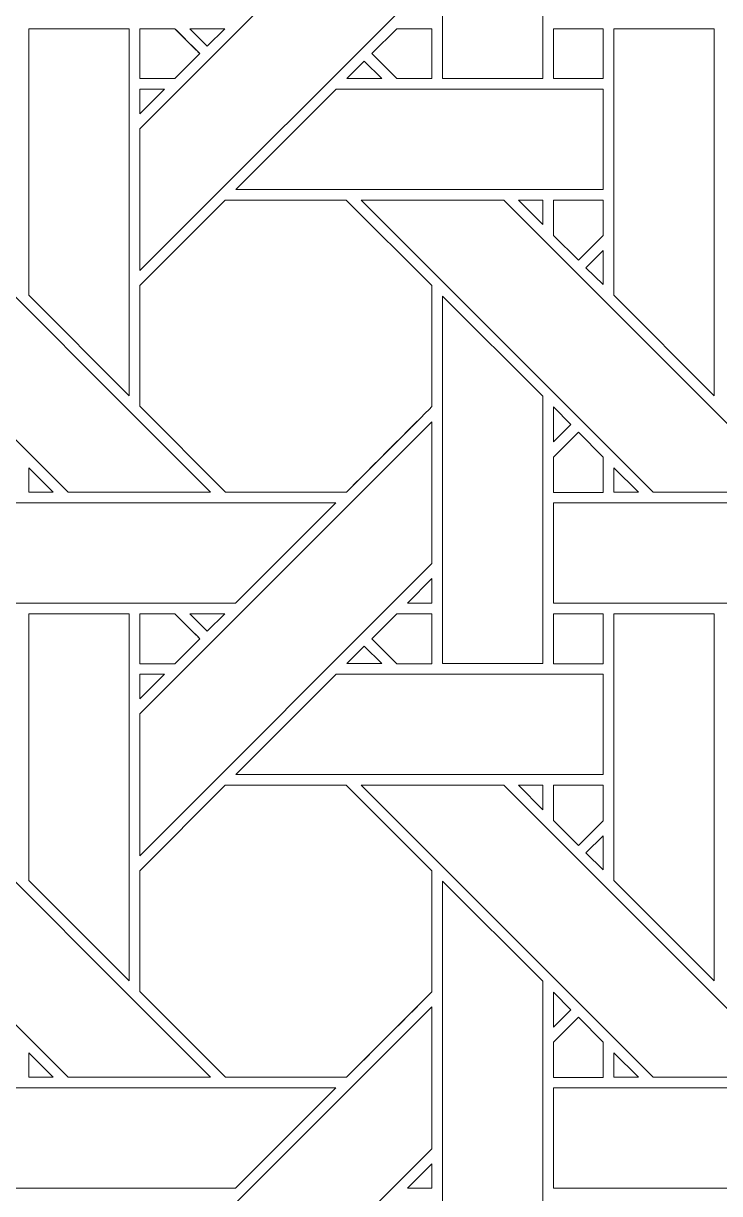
# Model space of a CAD drawing. Header units: inches. Extents: x 3.4 to 21.4, y 0.1 to 18.1.
# Drawn here: x 13.38 to 14.509, y 6.298 to 8.195 of the extents above; entities that cross this region are included whole.
import ezdxf

# ---------------------------------------------------------------- set-up
doc = ezdxf.new("R2010")
doc.units = ezdxf.units.IN
doc.header["$MEASUREMENT"] = 0
doc.layers.add('Design', color=7, linetype='Continuous', lineweight=0)

msp = doc.modelspace()

# ---------------------------------------------------------------- linework, layer by layer
at = {"layer": 'Design'}
for points, knots in [([(12.3829, 18.0948), (7.4123, 18.0948), (3.3829, 14.0653), (3.3829, 9.0948), (3.3829, 4.1242), (7.4123, 0.0948), (12.3829, 0.0948), (17.3534, 0.0948), (21.3829, 4.1242), (21.3829, 9.0948), (21.3829, 14.0653), (17.3534, 18.0948), (12.3829, 18.0948)], [0, 0, 0, 0, 1, 1, 1, 2, 2, 2, 3, 3, 3, 4, 4, 4, 4]), ([(12.3829, 17.2202), (7.8953, 17.2202), (4.2574, 13.5823), (4.2574, 9.0948), (4.2574, 4.6072), (7.8953, 0.9693), (12.3829, 0.9693), (16.8704, 0.9693), (20.5083, 4.6072), (20.5083, 9.0948), (20.5083, 13.5823), (16.8704, 17.2202), (12.3829, 17.2202)], [0, 0, 0, 0, 1, 1, 1, 2, 2, 2, 3, 3, 3, 4, 4, 4, 4]), ([(14.0599, 8.1057), (14.0599, 8.1057), (14.0599, 8.7015), (14.0599, 8.7015), (14.0599, 8.7015), (14.2227, 8.5394), (14.2227, 8.5394), (14.2227, 8.5394), (14.2227, 8.1057), (14.2227, 8.1057), (14.2227, 8.1057), (14.0599, 8.1057), (14.0599, 8.1057)], [0, 0, 0, 0, 1, 1, 1, 2, 2, 2, 3, 3, 3, 4, 4, 4, 4]), ([(14.0428, 8.2679), (14.0428, 8.2679), (13.5691, 7.7943), (13.5691, 7.7943), (13.5691, 7.7943), (13.5691, 8.0244), (13.5691, 8.0244), (13.5691, 8.0244), (14.0428, 8.498), (14.0428, 8.498), (14.0428, 8.498), (14.0428, 8.2679), (14.0428, 8.2679)], [0, 0, 0, 0, 1, 1, 1, 2, 2, 2, 3, 3, 3, 4, 4, 4, 4]), ([(13.552, 8.1865), (13.552, 8.1865), (13.552, 7.5914), (13.552, 7.5914), (13.552, 7.5914), (13.3891, 7.7543), (13.3891, 7.7543), (13.3891, 7.7543), (13.3891, 8.1865), (13.3891, 8.1865), (13.3891, 8.1865), (13.552, 8.1865), (13.552, 8.1865)], [0, 0, 0, 0, 1, 1, 1, 2, 2, 2, 3, 3, 3, 4, 4, 4, 4]), ([(13.6262, 8.1865), (13.6313, 8.1813), (13.6621, 8.1505), (13.6665, 8.1461), (13.6665, 8.1461), (13.6261, 8.1057), (13.6261, 8.1057), (13.6261, 8.1057), (13.5691, 8.1057), (13.5691, 8.1057), (13.5691, 8.1057), (13.5691, 8.1865), (13.5691, 8.1865), (13.5691, 8.1865), (13.6262, 8.1865), (13.6262, 8.1865)], [0, 0, 0, 0, 1, 1, 1, 2, 2, 2, 3, 3, 3, 4, 4, 4, 5, 5, 5, 5]), ([(13.5691, 8.1057), (13.5691, 8.1057), (13.5691, 8.1865), (13.5691, 8.1865), (13.5691, 8.1865), (13.6262, 8.1865), (13.6262, 8.1865), (13.6316, 8.1811), (13.6665, 8.1461), (13.6665, 8.1461), (13.6665, 8.1461), (13.6261, 8.1057), (13.6261, 8.1057), (13.6261, 8.1057), (13.5691, 8.1057), (13.5691, 8.1057)], [0, 0, 0, 0, 1, 1, 1, 2, 2, 2, 3, 3, 3, 4, 4, 4, 5, 5, 5, 5]), ([(13.6505, 8.1865), (13.6505, 8.1865), (13.707, 8.1865), (13.707, 8.1865), (13.707, 8.1865), (13.6787, 8.1583), (13.6787, 8.1583), (13.6787, 8.1583), (13.6505, 8.1865), (13.6505, 8.1865)], [0, 0, 0, 0, 1, 1, 1, 2, 2, 2, 3, 3, 3, 3]), ([(13.9857, 8.1057), (13.9857, 8.1057), (13.9453, 8.1461), (13.9453, 8.1461), (13.9453, 8.1461), (13.9858, 8.1865), (13.9858, 8.1865), (13.9858, 8.1865), (14.0428, 8.1865), (14.0428, 8.1865), (14.0428, 8.1865), (14.0428, 8.1057), (14.0428, 8.1057), (14.0428, 8.1057), (13.9857, 8.1057), (13.9857, 8.1057)], [0, 0, 0, 0, 1, 1, 1, 2, 2, 2, 3, 3, 3, 4, 4, 4, 5, 5, 5, 5]), ([(13.9453, 8.1461), (13.9453, 8.1461), (13.9858, 8.1865), (13.9858, 8.1865), (13.9858, 8.1865), (14.0428, 8.1865), (14.0428, 8.1865), (14.0428, 8.1865), (14.0428, 8.1057), (14.0428, 8.1057), (14.0428, 8.1057), (13.9857, 8.1057), (13.9857, 8.1057), (13.9857, 8.1057), (13.9453, 8.1461), (13.9453, 8.1461)], [0, 0, 0, 0, 1, 1, 1, 2, 2, 2, 3, 3, 3, 4, 4, 4, 5, 5, 5, 5]), ([(14.24, 8.1865), (14.24, 8.1865), (14.3203, 8.1865), (14.3203, 8.1865), (14.3203, 8.1865), (14.3203, 8.1057), (14.3203, 8.1057), (14.3203, 8.1057), (14.24, 8.1057), (14.24, 8.1057), (14.24, 8.1057), (14.24, 8.1865), (14.24, 8.1865)], [0, 0, 0, 0, 1, 1, 1, 2, 2, 2, 3, 3, 3, 4, 4, 4, 4]), ([(14.24, 8.1057), (14.24, 8.1057), (14.24, 8.1865), (14.24, 8.1865), (14.24, 8.1865), (14.3203, 8.1865), (14.3203, 8.1865), (14.3203, 8.1865), (14.3203, 8.1057), (14.3203, 8.1057), (14.3203, 8.1057), (14.24, 8.1057), (14.24, 8.1057)], [0, 0, 0, 0, 1, 1, 1, 2, 2, 2, 3, 3, 3, 4, 4, 4, 4]), ([(14.5007, 8.1865), (14.5007, 8.1865), (14.5007, 7.5914), (14.5007, 7.5914), (14.5007, 7.5914), (14.3378, 7.7543), (14.3378, 7.7543), (14.3378, 7.7543), (14.3378, 8.1865), (14.3378, 8.1865), (14.3378, 8.1865), (14.5007, 8.1865), (14.5007, 8.1865)], [0, 0, 0, 0, 1, 1, 1, 2, 2, 2, 3, 3, 3, 4, 4, 4, 4]), ([(13.9615, 8.1057), (13.9615, 8.1057), (13.905, 8.1057), (13.905, 8.1057), (13.905, 8.1057), (13.9332, 8.1339), (13.9332, 8.1339), (13.9332, 8.1339), (13.9615, 8.1057), (13.9615, 8.1057)], [0, 0, 0, 0, 1, 1, 1, 2, 2, 2, 3, 3, 3, 3]), ([(13.609, 8.0885), (13.609, 8.0885), (13.5691, 8.0487), (13.5691, 8.0487), (13.5691, 8.0487), (13.5691, 8.0885), (13.5691, 8.0885), (13.5691, 8.0885), (13.609, 8.0885), (13.609, 8.0885)], [0, 0, 0, 0, 1, 1, 1, 2, 2, 2, 3, 3, 3, 3]), ([(13.725, 7.9257), (13.725, 7.9257), (13.8878, 8.0885), (13.8878, 8.0885), (13.8878, 8.0885), (14.3203, 8.0885), (14.3203, 8.0885), (14.3203, 8.0885), (14.3203, 7.9257), (14.3203, 7.9257), (14.3203, 7.9257), (13.725, 7.9257), (13.725, 7.9257)], [0, 0, 0, 0, 1, 1, 1, 2, 2, 2, 3, 3, 3, 4, 4, 4, 4]), ([(12.9795, 7.9086), (12.9795, 7.9086), (13.2105, 7.9086), (13.2105, 7.9086), (13.2105, 7.9086), (13.6841, 7.435), (13.6841, 7.435), (13.6841, 7.435), (13.4531, 7.435), (13.4531, 7.435), (13.4531, 7.435), (12.9795, 7.9086), (12.9795, 7.9086)], [0, 0, 0, 0, 1, 1, 1, 2, 2, 2, 3, 3, 3, 4, 4, 4, 4]), ([(13.7078, 7.9086), (13.7078, 7.9086), (13.904, 7.9086), (13.904, 7.9086), (13.904, 7.9086), (14.0428, 7.7699), (14.0428, 7.7699), (14.0428, 7.7699), (14.0428, 7.5737), (14.0428, 7.5737), (14.025, 7.5557), (13.9131, 7.444), (13.9041, 7.435), (13.9041, 7.435), (13.7084, 7.435), (13.7084, 7.435), (13.7084, 7.435), (13.5691, 7.5742), (13.5691, 7.5742), (13.5691, 7.5742), (13.5691, 7.7699), (13.5691, 7.7699), (13.5691, 7.7699), (13.7078, 7.9086), (13.7078, 7.9086)], [0, 0, 0, 0, 1, 1, 1, 2, 2, 2, 3, 3, 3, 4, 4, 4, 5, 5, 5, 6, 6, 6, 7, 7, 7, 8, 8, 8, 8]), ([(13.5691, 7.5742), (13.5691, 7.5742), (13.5691, 7.7699), (13.5691, 7.7699), (13.5691, 7.7699), (13.7078, 7.9086), (13.7078, 7.9086), (13.7078, 7.9086), (13.904, 7.9086), (13.904, 7.9086), (13.904, 7.9086), (14.0428, 7.7699), (14.0428, 7.7699), (14.0428, 7.7699), (14.0428, 7.5737), (14.0428, 7.5737), (14.0248, 7.5555), (13.9129, 7.4438), (13.9041, 7.435), (13.9041, 7.435), (13.7084, 7.435), (13.7084, 7.435), (13.7084, 7.435), (13.5691, 7.5742), (13.5691, 7.5742)], [0, 0, 0, 0, 1, 1, 1, 2, 2, 2, 3, 3, 3, 4, 4, 4, 5, 5, 5, 6, 6, 6, 7, 7, 7, 8, 8, 8, 8]), ([(14.4018, 7.435), (14.4018, 7.435), (13.9283, 7.9086), (13.9283, 7.9086), (13.9283, 7.9086), (14.1592, 7.9086), (14.1592, 7.9086), (14.1592, 7.9086), (14.6329, 7.435), (14.6329, 7.435), (14.6329, 7.435), (14.4018, 7.435), (14.4018, 7.435)], [0, 0, 0, 0, 1, 1, 1, 2, 2, 2, 3, 3, 3, 4, 4, 4, 4]), ([(14.2228, 7.9086), (14.2228, 7.9086), (14.2228, 7.8688), (14.2228, 7.8688), (14.2228, 7.8688), (14.1833, 7.9086), (14.1833, 7.9086), (14.1833, 7.9086), (14.2228, 7.9086), (14.2228, 7.9086)], [0, 0, 0, 0, 1, 1, 1, 2, 2, 2, 3, 3, 3, 3]), ([(14.3203, 7.9086), (14.3203, 7.9086), (14.3203, 7.851), (14.3203, 7.851), (14.3203, 7.851), (14.2803, 7.8111), (14.2803, 7.8111), (14.2803, 7.8111), (14.24, 7.8514), (14.24, 7.8514), (14.24, 7.8514), (14.24, 7.9086), (14.24, 7.9086), (14.24, 7.9086), (14.3203, 7.9086), (14.3203, 7.9086)], [0, 0, 0, 0, 1, 1, 1, 2, 2, 2, 3, 3, 3, 4, 4, 4, 5, 5, 5, 5]), ([(14.2803, 7.8111), (14.2803, 7.8111), (14.24, 7.8514), (14.24, 7.8514), (14.24, 7.8514), (14.24, 7.9086), (14.24, 7.9086), (14.24, 7.9086), (14.3203, 7.9086), (14.3203, 7.9086), (14.3203, 7.9086), (14.3203, 7.851), (14.3203, 7.851), (14.3203, 7.851), (14.2803, 7.8111), (14.2803, 7.8111)], [0, 0, 0, 0, 1, 1, 1, 2, 2, 2, 3, 3, 3, 4, 4, 4, 5, 5, 5, 5]), ([(14.3203, 7.8268), (14.3203, 7.8268), (14.3203, 7.7716), (14.3203, 7.7716), (14.3203, 7.7716), (14.2925, 7.799), (14.2925, 7.799), (14.2925, 7.799), (14.3203, 7.8268), (14.3203, 7.8268)], [0, 0, 0, 0, 1, 1, 1, 2, 2, 2, 3, 3, 3, 3]), ([(14.0599, 7.157), (14.0599, 7.157), (14.0599, 7.7528), (14.0599, 7.7528), (14.0599, 7.7528), (14.2227, 7.5906), (14.2227, 7.5906), (14.2227, 7.5906), (14.2227, 7.157), (14.2227, 7.157), (14.2227, 7.157), (14.0599, 7.157), (14.0599, 7.157)], [0, 0, 0, 0, 1, 1, 1, 2, 2, 2, 3, 3, 3, 4, 4, 4, 4]), ([(14.24, 7.5164), (14.24, 7.5164), (14.24, 7.5732), (14.24, 7.5732), (14.24, 7.5732), (14.2682, 7.5446), (14.2682, 7.5446), (14.2682, 7.5446), (14.24, 7.5164), (14.24, 7.5164)], [0, 0, 0, 0, 1, 1, 1, 2, 2, 2, 3, 3, 3, 3]), ([(13.5691, 7.0756), (13.5691, 7.0756), (14.0428, 7.5492), (14.0428, 7.5492), (14.0428, 7.5492), (14.0428, 7.3192), (14.0428, 7.3192), (14.0428, 7.3192), (13.5691, 6.8455), (13.5691, 6.8455), (13.5691, 6.8455), (13.5691, 7.0756), (13.5691, 7.0756)], [0, 0, 0, 0, 1, 1, 1, 2, 2, 2, 3, 3, 3, 4, 4, 4, 4]), ([(14.24, 7.4347), (14.24, 7.4347), (14.24, 7.492), (14.24, 7.492), (14.24, 7.492), (14.2803, 7.5323), (14.2803, 7.5323), (14.2803, 7.5323), (14.3207, 7.492), (14.3207, 7.492), (14.3207, 7.492), (14.3207, 7.4347), (14.3207, 7.4347), (14.3207, 7.4347), (14.24, 7.4347), (14.24, 7.4347)], [0, 0, 0, 0, 1, 1, 1, 2, 2, 2, 3, 3, 3, 4, 4, 4, 5, 5, 5, 5]), ([(14.2803, 7.5323), (14.2803, 7.5323), (14.3207, 7.492), (14.3207, 7.492), (14.3207, 7.492), (14.3207, 7.4347), (14.3207, 7.4347), (14.3207, 7.4347), (14.24, 7.4347), (14.24, 7.4347), (14.24, 7.4347), (14.24, 7.492), (14.24, 7.492), (14.24, 7.492), (14.2803, 7.5323), (14.2803, 7.5323)], [0, 0, 0, 0, 1, 1, 1, 2, 2, 2, 3, 3, 3, 4, 4, 4, 5, 5, 5, 5]), ([(13.4289, 7.4349), (13.4289, 7.4349), (13.3892, 7.4349), (13.3892, 7.4349), (13.3892, 7.4349), (13.3892, 7.4747), (13.3892, 7.4747), (13.3892, 7.4747), (13.4289, 7.4349), (13.4289, 7.4349)], [0, 0, 0, 0, 1, 1, 1, 2, 2, 2, 3, 3, 3, 3]), ([(14.3379, 7.4349), (14.3379, 7.4349), (14.3379, 7.4747), (14.3379, 7.4747), (14.3379, 7.4747), (14.3776, 7.4349), (14.3776, 7.4349), (14.3776, 7.4349), (14.3379, 7.4349), (14.3379, 7.4349)], [0, 0, 0, 0, 1, 1, 1, 2, 2, 2, 3, 3, 3, 3]), ([(13.2913, 7.255), (13.2913, 7.255), (13.2913, 7.4177), (13.2913, 7.4177), (13.2913, 7.4177), (13.887, 7.4177), (13.887, 7.4177), (13.887, 7.4177), (13.7242, 7.255), (13.7242, 7.255), (13.7242, 7.255), (13.2913, 7.255), (13.2913, 7.255)], [0, 0, 0, 0, 1, 1, 1, 2, 2, 2, 3, 3, 3, 4, 4, 4, 4]), ([(14.24, 7.255), (14.24, 7.255), (14.24, 7.4177), (14.24, 7.4177), (14.24, 7.4177), (14.8357, 7.4177), (14.8357, 7.4177), (14.8357, 7.4177), (14.673, 7.255), (14.673, 7.255), (14.673, 7.255), (14.24, 7.255), (14.24, 7.255)], [0, 0, 0, 0, 1, 1, 1, 2, 2, 2, 3, 3, 3, 4, 4, 4, 4]), ([(14.003, 7.255), (14.003, 7.255), (14.0428, 7.2948), (14.0428, 7.2948), (14.0428, 7.2948), (14.0428, 7.255), (14.0428, 7.255), (14.0428, 7.255), (14.003, 7.255), (14.003, 7.255)], [0, 0, 0, 0, 1, 1, 1, 2, 2, 2, 3, 3, 3, 3]), ([(13.552, 7.2377), (13.552, 7.2377), (13.552, 6.6426), (13.552, 6.6426), (13.552, 6.6426), (13.3891, 6.8055), (13.3891, 6.8055), (13.3891, 6.8055), (13.3891, 7.2377), (13.3891, 7.2377), (13.3891, 7.2377), (13.552, 7.2377), (13.552, 7.2377)], [0, 0, 0, 0, 1, 1, 1, 2, 2, 2, 3, 3, 3, 4, 4, 4, 4]), ([(13.6262, 7.2377), (13.6313, 7.2326), (13.6621, 7.2018), (13.6665, 7.1974), (13.6665, 7.1974), (13.6261, 7.1569), (13.6261, 7.1569), (13.6261, 7.1569), (13.5691, 7.1569), (13.5691, 7.1569), (13.5691, 7.1569), (13.5691, 7.2377), (13.5691, 7.2377), (13.5691, 7.2377), (13.6262, 7.2377), (13.6262, 7.2377)], [0, 0, 0, 0, 1, 1, 1, 2, 2, 2, 3, 3, 3, 4, 4, 4, 5, 5, 5, 5]), ([(13.5691, 7.1569), (13.5691, 7.1569), (13.5691, 7.2377), (13.5691, 7.2377), (13.5691, 7.2377), (13.6262, 7.2377), (13.6262, 7.2377), (13.6316, 7.2323), (13.6665, 7.1974), (13.6665, 7.1974), (13.6665, 7.1974), (13.6261, 7.1569), (13.6261, 7.1569), (13.6261, 7.1569), (13.5691, 7.1569), (13.5691, 7.1569)], [0, 0, 0, 0, 1, 1, 1, 2, 2, 2, 3, 3, 3, 4, 4, 4, 5, 5, 5, 5]), ([(13.6505, 7.2377), (13.6505, 7.2377), (13.707, 7.2377), (13.707, 7.2377), (13.707, 7.2377), (13.6787, 7.2096), (13.6787, 7.2096), (13.6787, 7.2096), (13.6505, 7.2377), (13.6505, 7.2377)], [0, 0, 0, 0, 1, 1, 1, 2, 2, 2, 3, 3, 3, 3]), ([(13.9857, 7.1569), (13.9857, 7.1569), (13.9453, 7.1973), (13.9453, 7.1973), (13.9453, 7.1973), (13.9858, 7.2377), (13.9858, 7.2377), (13.9858, 7.2377), (14.0428, 7.2377), (14.0428, 7.2377), (14.0428, 7.2377), (14.0428, 7.1569), (14.0428, 7.1569), (14.0428, 7.1569), (13.9857, 7.1569), (13.9857, 7.1569)], [0, 0, 0, 0, 1, 1, 1, 2, 2, 2, 3, 3, 3, 4, 4, 4, 5, 5, 5, 5]), ([(13.9453, 7.1973), (13.9453, 7.1973), (13.9858, 7.2377), (13.9858, 7.2377), (13.9858, 7.2377), (14.0428, 7.2377), (14.0428, 7.2377), (14.0428, 7.2377), (14.0428, 7.1569), (14.0428, 7.1569), (14.0428, 7.1569), (13.9857, 7.1569), (13.9857, 7.1569), (13.9857, 7.1569), (13.9453, 7.1973), (13.9453, 7.1973)], [0, 0, 0, 0, 1, 1, 1, 2, 2, 2, 3, 3, 3, 4, 4, 4, 5, 5, 5, 5]), ([(14.24, 7.2377), (14.24, 7.2377), (14.3203, 7.2377), (14.3203, 7.2377), (14.3203, 7.2377), (14.3203, 7.1569), (14.3203, 7.1569), (14.3203, 7.1569), (14.24, 7.1569), (14.24, 7.1569), (14.24, 7.1569), (14.24, 7.2377), (14.24, 7.2377)], [0, 0, 0, 0, 1, 1, 1, 2, 2, 2, 3, 3, 3, 4, 4, 4, 4]), ([(14.24, 7.1569), (14.24, 7.1569), (14.24, 7.2377), (14.24, 7.2377), (14.24, 7.2377), (14.3203, 7.2377), (14.3203, 7.2377), (14.3203, 7.2377), (14.3203, 7.1569), (14.3203, 7.1569), (14.3203, 7.1569), (14.24, 7.1569), (14.24, 7.1569)], [0, 0, 0, 0, 1, 1, 1, 2, 2, 2, 3, 3, 3, 4, 4, 4, 4]), ([(14.5007, 7.2377), (14.5007, 7.2377), (14.5007, 6.6426), (14.5007, 6.6426), (14.5007, 6.6426), (14.3378, 6.8055), (14.3378, 6.8055), (14.3378, 6.8055), (14.3378, 7.2377), (14.3378, 7.2377), (14.3378, 7.2377), (14.5007, 7.2377), (14.5007, 7.2377)], [0, 0, 0, 0, 1, 1, 1, 2, 2, 2, 3, 3, 3, 4, 4, 4, 4]), ([(13.9615, 7.157), (13.9615, 7.157), (13.905, 7.157), (13.905, 7.157), (13.905, 7.157), (13.9332, 7.1852), (13.9332, 7.1852), (13.9332, 7.1852), (13.9615, 7.157), (13.9615, 7.157)], [0, 0, 0, 0, 1, 1, 1, 2, 2, 2, 3, 3, 3, 3]), ([(13.609, 7.1398), (13.609, 7.1398), (13.5691, 7.1), (13.5691, 7.1), (13.5691, 7.1), (13.5691, 7.1398), (13.5691, 7.1398), (13.5691, 7.1398), (13.609, 7.1398), (13.609, 7.1398)], [0, 0, 0, 0, 1, 1, 1, 2, 2, 2, 3, 3, 3, 3]), ([(13.725, 6.977), (13.725, 6.977), (13.8878, 7.1398), (13.8878, 7.1398), (13.8878, 7.1398), (14.3203, 7.1398), (14.3203, 7.1398), (14.3203, 7.1398), (14.3203, 6.977), (14.3203, 6.977), (14.3203, 6.977), (13.725, 6.977), (13.725, 6.977)], [0, 0, 0, 0, 1, 1, 1, 2, 2, 2, 3, 3, 3, 4, 4, 4, 4]), ([(12.9795, 6.9599), (12.9795, 6.9599), (13.2105, 6.9599), (13.2105, 6.9599), (13.2105, 6.9599), (13.6841, 6.4862), (13.6841, 6.4862), (13.6841, 6.4862), (13.4531, 6.4862), (13.4531, 6.4862), (13.4531, 6.4862), (12.9795, 6.9599), (12.9795, 6.9599)], [0, 0, 0, 0, 1, 1, 1, 2, 2, 2, 3, 3, 3, 4, 4, 4, 4]), ([(13.7078, 6.9598), (13.7078, 6.9598), (13.904, 6.9598), (13.904, 6.9598), (13.904, 6.9598), (14.0428, 6.8211), (14.0428, 6.8211), (14.0428, 6.8211), (14.0428, 6.6249), (14.0428, 6.6249), (14.025, 6.607), (13.9131, 6.4952), (13.9041, 6.4862), (13.9041, 6.4862), (13.7084, 6.4862), (13.7084, 6.4862), (13.7084, 6.4862), (13.5691, 6.6255), (13.5691, 6.6255), (13.5691, 6.6255), (13.5691, 6.8211), (13.5691, 6.8211), (13.5691, 6.8211), (13.7078, 6.9598), (13.7078, 6.9598)], [0, 0, 0, 0, 1, 1, 1, 2, 2, 2, 3, 3, 3, 4, 4, 4, 5, 5, 5, 6, 6, 6, 7, 7, 7, 8, 8, 8, 8]), ([(13.5691, 6.6255), (13.5691, 6.6255), (13.5691, 6.8211), (13.5691, 6.8211), (13.5691, 6.8211), (13.7078, 6.9598), (13.7078, 6.9598), (13.7078, 6.9598), (13.904, 6.9598), (13.904, 6.9598), (13.904, 6.9598), (14.0428, 6.8211), (14.0428, 6.8211), (14.0428, 6.8211), (14.0428, 6.6249), (14.0428, 6.6249), (14.0247, 6.6067), (13.9129, 6.495), (13.9041, 6.4862), (13.9041, 6.4862), (13.7084, 6.4862), (13.7084, 6.4862), (13.7084, 6.4862), (13.5691, 6.6255), (13.5691, 6.6255)], [0, 0, 0, 0, 1, 1, 1, 2, 2, 2, 3, 3, 3, 4, 4, 4, 5, 5, 5, 6, 6, 6, 7, 7, 7, 8, 8, 8, 8]), ([(13.9283, 6.9599), (13.9283, 6.9599), (14.1592, 6.9599), (14.1592, 6.9599), (14.1592, 6.9599), (14.6329, 6.4862), (14.6329, 6.4862), (14.6329, 6.4862), (14.4018, 6.4862), (14.4018, 6.4862), (14.4018, 6.4862), (13.9283, 6.9599), (13.9283, 6.9599)], [0, 0, 0, 0, 1, 1, 1, 2, 2, 2, 3, 3, 3, 4, 4, 4, 4]), ([(14.2228, 6.9599), (14.2228, 6.9599), (14.2228, 6.92), (14.2228, 6.92), (14.2228, 6.92), (14.1833, 6.9599), (14.1833, 6.9599), (14.1833, 6.9599), (14.2228, 6.9599), (14.2228, 6.9599)], [0, 0, 0, 0, 1, 1, 1, 2, 2, 2, 3, 3, 3, 3]), ([(14.3203, 6.9599), (14.3203, 6.9599), (14.3203, 6.9023), (14.3203, 6.9023), (14.3203, 6.9023), (14.2803, 6.8623), (14.2803, 6.8623), (14.2803, 6.8623), (14.24, 6.9027), (14.24, 6.9027), (14.24, 6.9027), (14.24, 6.9599), (14.24, 6.9599), (14.24, 6.9599), (14.3203, 6.9599), (14.3203, 6.9599)], [0, 0, 0, 0, 1, 1, 1, 2, 2, 2, 3, 3, 3, 4, 4, 4, 5, 5, 5, 5]), ([(14.2803, 6.8623), (14.2803, 6.8623), (14.24, 6.9027), (14.24, 6.9027), (14.24, 6.9027), (14.24, 6.9599), (14.24, 6.9599), (14.24, 6.9599), (14.3203, 6.9599), (14.3203, 6.9599), (14.3203, 6.9599), (14.3203, 6.9023), (14.3203, 6.9023), (14.3203, 6.9023), (14.2803, 6.8623), (14.2803, 6.8623)], [0, 0, 0, 0, 1, 1, 1, 2, 2, 2, 3, 3, 3, 4, 4, 4, 5, 5, 5, 5]), ([(14.3203, 6.878), (14.3203, 6.878), (14.3203, 6.8229), (14.3203, 6.8229), (14.3203, 6.8229), (14.2925, 6.8503), (14.2925, 6.8503), (14.2925, 6.8503), (14.3203, 6.878), (14.3203, 6.878)], [0, 0, 0, 0, 1, 1, 1, 2, 2, 2, 3, 3, 3, 3]), ([(14.2227, 6.6419), (14.2227, 6.6419), (14.2227, 6.2082), (14.2227, 6.2082), (14.2227, 6.2082), (14.0599, 6.2082), (14.0599, 6.2082), (14.0599, 6.2082), (14.0599, 6.8041), (14.0599, 6.8041), (14.0599, 6.8041), (14.2227, 6.6419), (14.2227, 6.6419)], [0, 0, 0, 0, 1, 1, 1, 2, 2, 2, 3, 3, 3, 4, 4, 4, 4]), ([(14.24, 6.5677), (14.24, 6.5677), (14.24, 6.6244), (14.24, 6.6244), (14.24, 6.6244), (14.2682, 6.5958), (14.2682, 6.5958), (14.2682, 6.5958), (14.24, 6.5677), (14.24, 6.5677)], [0, 0, 0, 0, 1, 1, 1, 2, 2, 2, 3, 3, 3, 3]), ([(13.5691, 6.1269), (13.5691, 6.1269), (14.0428, 6.6005), (14.0428, 6.6005), (14.0428, 6.6005), (14.0428, 6.3705), (14.0428, 6.3705), (14.0428, 6.3705), (13.5691, 5.8968), (13.5691, 5.8968), (13.5691, 5.8968), (13.5691, 6.1269), (13.5691, 6.1269)], [0, 0, 0, 0, 1, 1, 1, 2, 2, 2, 3, 3, 3, 4, 4, 4, 4]), ([(14.24, 6.486), (14.24, 6.486), (14.24, 6.5433), (14.24, 6.5433), (14.24, 6.5433), (14.2803, 6.5836), (14.2803, 6.5836), (14.2803, 6.5836), (14.3207, 6.5433), (14.3207, 6.5433), (14.3207, 6.5433), (14.3207, 6.486), (14.3207, 6.486), (14.3207, 6.486), (14.24, 6.486), (14.24, 6.486)], [0, 0, 0, 0, 1, 1, 1, 2, 2, 2, 3, 3, 3, 4, 4, 4, 5, 5, 5, 5]), ([(14.24, 6.5433), (14.24, 6.5433), (14.2803, 6.5836), (14.2803, 6.5836), (14.2803, 6.5836), (14.3207, 6.5433), (14.3207, 6.5433), (14.3207, 6.5433), (14.3207, 6.486), (14.3207, 6.486), (14.3207, 6.486), (14.24, 6.486), (14.24, 6.486), (14.24, 6.486), (14.24, 6.5433), (14.24, 6.5433)], [0, 0, 0, 0, 1, 1, 1, 2, 2, 2, 3, 3, 3, 4, 4, 4, 5, 5, 5, 5]), ([(13.4289, 6.4862), (13.4289, 6.4862), (13.3892, 6.4862), (13.3892, 6.4862), (13.3892, 6.4862), (13.3892, 6.526), (13.3892, 6.526), (13.3892, 6.526), (13.4289, 6.4862), (13.4289, 6.4862)], [0, 0, 0, 0, 1, 1, 1, 2, 2, 2, 3, 3, 3, 3]), ([(14.3776, 6.4862), (14.3776, 6.4862), (14.3379, 6.4862), (14.3379, 6.4862), (14.3379, 6.4862), (14.3379, 6.526), (14.3379, 6.526), (14.3379, 6.526), (14.3776, 6.4862), (14.3776, 6.4862)], [0, 0, 0, 0, 1, 1, 1, 2, 2, 2, 3, 3, 3, 3]), ([(13.2913, 6.3063), (13.2913, 6.3063), (13.2913, 6.469), (13.2913, 6.469), (13.2913, 6.469), (13.887, 6.469), (13.887, 6.469), (13.887, 6.469), (13.7242, 6.3063), (13.7242, 6.3063), (13.7242, 6.3063), (13.2913, 6.3063), (13.2913, 6.3063)], [0, 0, 0, 0, 1, 1, 1, 2, 2, 2, 3, 3, 3, 4, 4, 4, 4]), ([(14.24, 6.3063), (14.24, 6.3063), (14.24, 6.469), (14.24, 6.469), (14.24, 6.469), (14.8357, 6.469), (14.8357, 6.469), (14.8357, 6.469), (14.673, 6.3063), (14.673, 6.3063), (14.673, 6.3063), (14.24, 6.3063), (14.24, 6.3063)], [0, 0, 0, 0, 1, 1, 1, 2, 2, 2, 3, 3, 3, 4, 4, 4, 4]), ([(14.003, 6.3063), (14.003, 6.3063), (14.0428, 6.3461), (14.0428, 6.3461), (14.0428, 6.3461), (14.0428, 6.3063), (14.0428, 6.3063), (14.0428, 6.3063), (14.003, 6.3063), (14.003, 6.3063)], [0, 0, 0, 0, 1, 1, 1, 2, 2, 2, 3, 3, 3, 3])]:
    msp.add_open_spline(points, degree=3, knots=knots, dxfattribs=at)

doc.saveas('drawing.dxf')
